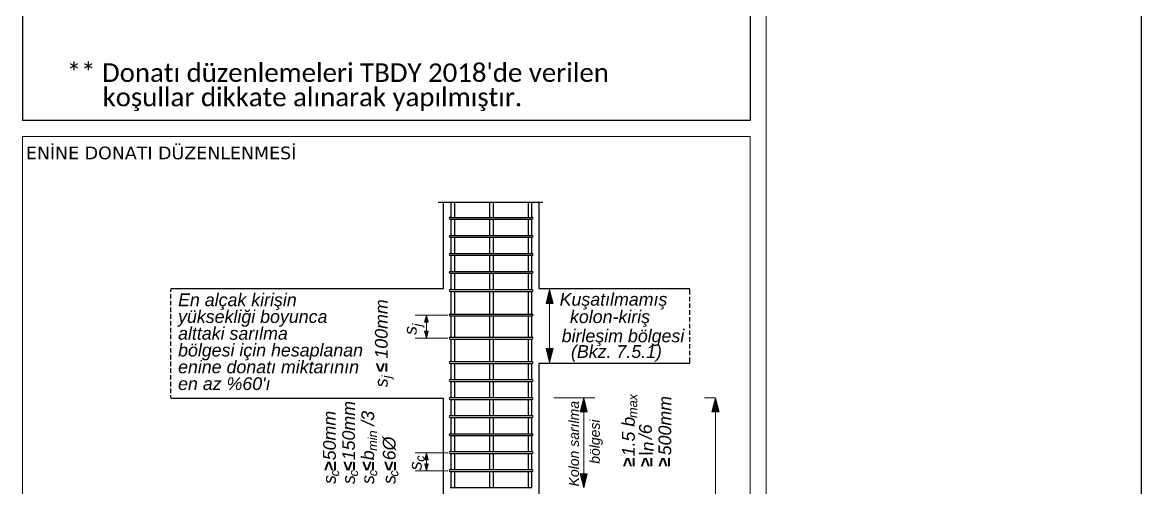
# Model space of a CAD drawing. Header units: millimetres. Extents: x 2232 to 85269, y -3593 to 5869.
# Drawn here: x 67031.8 to 67447.1, y -639.7 to -467 of the extents above; entities that cross this region are included whole.
import ezdxf

# ---------------------------------------------------------------- set-up
doc = ezdxf.new("R2010")
doc.units = ezdxf.units.MM
doc.layers.add('Standart', color=7, linetype='Continuous')
doc.styles.add('arialitalic_1_0', font='ariali.ttf', dxfattribs={"height": 0.2})
doc.styles.add('calibri_1_18', font='calibri.ttf', dxfattribs={"height": 0.2})
doc.styles.add('mistral_1_0', font='MISTRAL.TTF', dxfattribs={"height": 0.2})
doc.styles.add('symbolbold_1_0', font='', dxfattribs={"height": 0.2})
doc.styles.add('verdana_1_18', font='verdana.ttf', dxfattribs={"height": 0.2})
doc.styles.get('symbolbold_1_0').set_extended_font_data('Symbol', bold=True)

msp = doc.modelspace()

# ---------------------------------------------------------------- hatches: boundary and pattern name
at = {"layer": 'Standart', "linetype": 'Continuous', "lineweight": 5}
for points in [[(67227.46, -566.15), (67226.12, -571.33), (67228.81, -571.33)], [(67181.72, -575.61), (67181.05, -578.2), (67182.39, -578.2)], [(67181.72, -584.21), (67181.05, -581.62), (67182.39, -581.62)], [(67227.46, -593.2), (67226.12, -588.02), (67228.81, -588.02)], [(67240.1, -606.3), (67238.76, -611.47), (67241.44, -611.47)], [(67288.96, -606.3), (67287.62, -611.47), (67290.3, -611.47)], [(67181.78, -626.7), (67181.11, -629.29), (67182.45, -629.29)], [(67181.78, -633.41), (67181.11, -630.82), (67182.45, -630.82)], [(67240.1, -639.71), (67238.76, -634.54), (67241.44, -634.54)]]:
    msp.add_hatch(color=1, dxfattribs=at).paths.add_polyline_path(points)

# ---------------------------------------------------------------- linework, layer by layer
msp.add_line((67447.09, -3593.4), (67447.09, 906.6))
at = {"layer": 'Standart', "color": 250, "linetype": 'Continuous', "lineweight": 5}
for points in [[(67307.84, -1747.64), (67307.84, 96.79)], [(67031.84, -509.37), (67031.84, -919.85)], [(67301.84, -509.37), (67031.84, -509.37)], [(67301.84, -509.37), (67301.84, -919.85)]]:
    msp.add_lwpolyline(points, dxfattribs=at)
at = {"layer": 'Standart', "color": 254, "linetype": 'Continuous', "lineweight": -3}
for points in [[(67031.84, -200.9), (67031.84, -503.37)], [(67301.84, -200.9), (67301.84, -503.37)], [(67301.84, -503.37), (67031.84, -503.37)], [(67186.12, -533.68), (67224.9, -533.68)], [(67190.85, -533.68), (67190.85, -539.35)], [(67192.14, -533.68), (67192.14, -539.35)], [(67205.2, -533.68), (67205.2, -539.35)], [(67206.49, -533.76), (67206.49, -539.35)], [(67219.47, -533.68), (67219.47, -539.35)], [(67220.7, -533.68), (67220.7, -539.35)], [(67190.51, -539.35), (67221.03, -539.35)], [(67190.51, -540.04), (67221.03, -540.04)], [(67190.85, -540.04), (67190.85, -546.05)], [(67192.14, -540.04), (67192.14, -546.05)], [(67205.2, -540.04), (67205.2, -546.05)], [(67206.49, -540.04), (67206.49, -546.05)], [(67219.47, -540.04), (67219.47, -546.05)], [(67220.7, -540.04), (67220.7, -546.05)], [(67190.51, -546.05), (67221.03, -546.05)], [(67190.51, -546.74), (67221.03, -546.74)], [(67190.85, -546.74), (67190.85, -552.77)], [(67192.14, -546.74), (67192.14, -552.77)], [(67205.2, -546.74), (67205.2, -552.77)], [(67206.49, -546.74), (67206.49, -552.77)], [(67219.47, -546.74), (67219.47, -552.77)], [(67220.7, -546.74), (67220.7, -552.77)], [(67190.51, -552.75), (67221.03, -552.75)], [(67190.51, -553.44), (67221.03, -553.44)], [(67190.85, -553.44), (67190.85, -559.42)], [(67192.14, -553.44), (67192.14, -559.42)], [(67205.2, -553.44), (67205.2, -559.42)], [(67206.49, -553.44), (67206.49, -559.42)], [(67219.47, -553.44), (67219.47, -559.42)], [(67220.7, -553.44), (67220.7, -559.42)], [(67190.51, -559.42), (67221.03, -559.42)], [(67190.51, -560.12), (67221.03, -560.12)], [(67190.85, -560.12), (67190.85, -566.15)], [(67192.14, -560.12), (67192.14, -566.15)], [(67205.2, -560.12), (67205.2, -566.15)], [(67206.49, -560.12), (67206.49, -566.15)], [(67219.47, -560.12), (67219.47, -566.15)], [(67220.7, -560.12), (67220.7, -566.15)], [(67086.89, -566.96), (67086.89, -566.15)], [(67086.89, -569.5), (67086.89, -567.8)], [(67190.51, -566.12), (67221.03, -566.12)], [(67190.51, -566.82), (67221.03, -566.82)], [(67190.85, -566.82), (67190.85, -575.28)], [(67192.14, -566.82), (67192.14, -575.28)], [(67205.2, -566.82), (67205.2, -575.28)], [(67206.49, -566.82), (67206.49, -575.28)], [(67219.47, -566.82), (67219.47, -575.28)], [(67220.7, -566.82), (67220.7, -575.28)], [(67279.47, -567.99), (67279.47, -566.15)], [(67279.47, -570.48), (67279.47, -568.8)], [(67086.89, -571.98), (67086.89, -570.31)], [(67086.89, -574.5), (67086.89, -572.85)], [(67279.47, -572.99), (67279.47, -571.34)], [(67086.89, -577.04), (67086.89, -575.33)], [(67190.51, -575.25), (67221.03, -575.25)], [(67190.51, -575.95), (67221.03, -575.95)], [(67190.85, -575.95), (67190.85, -583.85)], [(67192.14, -575.95), (67192.14, -583.85)], [(67205.2, -575.95), (67205.2, -583.85)], [(67206.49, -575.95), (67206.49, -583.85)], [(67219.47, -575.95), (67219.47, -583.85)], [(67220.7, -575.95), (67220.7, -583.85)], [(67279.47, -575.53), (67279.47, -573.83)], [(67279.47, -577.99), (67279.47, -576.34)], [(67086.89, -579.49), (67086.89, -577.85)], [(67086.89, -582.03), (67086.89, -580.33)], [(67279.47, -580.53), (67279.47, -578.82)], [(67086.89, -584.52), (67086.89, -582.84)], [(67086.89, -587.03), (67086.89, -585.38)], [(67190.51, -583.85), (67221.03, -583.85)], [(67190.51, -584.55), (67221.03, -584.55)], [(67190.85, -584.55), (67190.85, -592.87)], [(67192.14, -584.55), (67192.14, -592.87)], [(67205.2, -584.55), (67205.2, -592.87)], [(67206.49, -584.55), (67206.49, -592.87)], [(67219.47, -584.55), (67219.47, -592.87)], [(67220.7, -584.55), (67220.7, -592.87)], [(67279.47, -583.01), (67279.47, -581.36)], [(67279.47, -585.52), (67279.47, -583.88)], [(67086.89, -589.57), (67086.89, -587.87)], [(67279.47, -588.06), (67279.47, -586.36)], [(67279.47, -590.55), (67279.47, -588.87)], [(67086.89, -592.06), (67086.89, -590.38)], [(67086.89, -594.57), (67086.89, -592.87)], [(67190.51, -592.87), (67221.03, -592.87)], [(67190.51, -593.56), (67221.03, -593.56)], [(67190.85, -593.56), (67190.85, -599.57)], [(67192.14, -593.56), (67192.14, -599.57)], [(67205.2, -593.56), (67205.2, -599.57)], [(67206.49, -593.56), (67206.49, -599.57)], [(67219.47, -593.56), (67219.47, -599.57)], [(67220.7, -593.56), (67220.7, -599.57)], [(67279.47, -593.2), (67279.47, -591.36)], [(67086.89, -597.05), (67086.89, -595.41)], [(67086.89, -599.57), (67086.89, -597.92)], [(67086.89, -602.11), (67086.89, -600.4)], [(67190.51, -599.57), (67221.03, -599.57)], [(67190.51, -600.27), (67221.03, -600.27)], [(67190.85, -600.27), (67190.85, -606.21)], [(67192.14, -600.27), (67192.14, -606.21)], [(67205.2, -600.27), (67205.2, -606.21)], [(67206.49, -600.27), (67206.49, -606.21)], [(67219.47, -600.27), (67219.47, -606.21)], [(67220.7, -600.27), (67220.7, -606.21)], [(67086.89, -604.59), (67086.89, -602.92)], [(67086.89, -606.3), (67086.89, -605.4)], [(67190.51, -606.21), (67221.03, -606.21)], [(67190.51, -606.91), (67221.03, -606.91)], [(67190.85, -606.91), (67190.85, -612.91)], [(67192.14, -606.91), (67192.14, -612.91)], [(67205.2, -606.91), (67205.2, -612.91)], [(67206.49, -606.91), (67206.49, -612.91)], [(67219.47, -606.91), (67219.47, -612.91)], [(67220.7, -606.91), (67220.7, -612.91)], [(67228.96, -606.3), (67229.02, -606.3)], [(67190.51, -612.91), (67221.03, -612.91)], [(67190.51, -613.61), (67221.03, -613.61)], [(67190.85, -613.61), (67190.85, -619.64)], [(67192.14, -613.61), (67192.14, -619.64)], [(67205.2, -613.61), (67205.2, -619.64)], [(67206.49, -613.61), (67206.49, -619.64)], [(67219.47, -613.61), (67219.47, -619.64)], [(67220.7, -613.61), (67220.7, -619.64)], [(67190.51, -619.64), (67221.03, -619.64)], [(67190.51, -620.34), (67221.03, -620.34)], [(67190.85, -620.34), (67190.85, -626.29)], [(67192.14, -620.34), (67192.14, -626.29)], [(67205.2, -620.34), (67205.2, -626.29)], [(67206.49, -620.34), (67206.49, -626.29)], [(67219.47, -620.34), (67219.47, -626.29)], [(67220.7, -620.34), (67220.7, -626.29)], [(67190.51, -626.29), (67221.03, -626.29)], [(67190.51, -626.98), (67221.03, -626.98)], [(67190.85, -626.98), (67190.85, -632.99)], [(67192.14, -626.98), (67192.14, -632.99)], [(67205.2, -626.98), (67205.2, -632.99)], [(67206.49, -626.98), (67206.49, -632.99)], [(67219.47, -626.98), (67219.47, -632.99)], [(67220.7, -626.98), (67220.7, -632.99)], [(67190.51, -632.99), (67221.03, -632.99)], [(67190.51, -633.68), (67221.03, -633.68)], [(67190.85, -633.68), (67190.85, -639.66)], [(67192.14, -633.68), (67192.14, -639.66)], [(67205.2, -633.68), (67205.2, -639.66)], [(67206.49, -633.68), (67206.49, -639.66)], [(67219.47, -633.68), (67219.47, -639.66)], [(67220.7, -633.68), (67220.7, -639.66)], [(67190.51, -639.66), (67221.03, -639.66)]]:
    msp.add_lwpolyline(points, dxfattribs=at)
at = {"layer": 'Standart', "color": 159, "linetype": 'Continuous', "lineweight": -3}
for points in [[(67188.09, -565.79), (67188.09, -533.68)], [(67223.46, -533.68), (67223.46, -565.79)], [(67086.89, -565.79), (67188.09, -565.79)], [(67223.46, -565.79), (67279.47, -565.79)], [(67279.47, -593.56), (67223.46, -593.56)], [(67223.46, -593.56), (67223.46, -807.26)], [(67188.09, -606.63), (67086.89, -606.63)], [(67188.09, -807.26), (67188.09, -606.63)]]:
    msp.add_lwpolyline(points, dxfattribs=at)
at = {"layer": 'Standart', "color": 1, "linetype": 'Continuous', "lineweight": 5}
for points in [[(67227.46, -566.15), (67226.12, -571.33)], [(67227.41, -568.13), (67227.41, -591.22)], [(67227.46, -566.15), (67228.81, -571.33)], [(67226.12, -571.33), (67228.81, -571.33)], [(67189.71, -575.61), (67177.59, -575.61)], [(67181.72, -575.61), (67181.05, -578.2)], [(67181.72, -584.21), (67181.72, -575.61)], [(67181.72, -575.61), (67182.39, -578.2)], [(67181.05, -578.2), (67182.39, -578.2)], [(67189.71, -584.21), (67177.59, -584.21)], [(67181.72, -584.21), (67181.05, -581.62)], [(67181.05, -581.62), (67182.39, -581.62)], [(67181.72, -584.21), (67182.39, -581.62)], [(67227.46, -593.2), (67226.12, -588.02)], [(67226.12, -588.02), (67228.81, -588.02)], [(67227.46, -593.2), (67228.81, -588.02)], [(67229.02, -606.3), (67244.21, -606.3)], [(67240.1, -606.3), (67238.76, -611.47)], [(67240.1, -606.3), (67241.44, -611.47)], [(67240.1, -639.71), (67240.1, -606.3)], [(67288.9, -606.3), (67284.88, -606.3)], [(67288.96, -606.3), (67287.62, -611.47)], [(67288.9, -807.26), (67288.96, -606.3)], [(67288.96, -606.3), (67290.3, -611.47)], [(67238.76, -611.47), (67241.44, -611.47)], [(67287.62, -611.47), (67290.3, -611.47)], [(67189.71, -626.7), (67177.59, -626.7)], [(67181.78, -626.7), (67181.11, -629.29)], [(67181.78, -626.7), (67182.45, -629.29)], [(67181.11, -629.29), (67182.45, -629.29)], [(67181.78, -633.41), (67181.11, -630.82)], [(67181.11, -630.82), (67182.45, -630.82)], [(67181.72, -631.42), (67181.72, -628.69)], [(67181.78, -633.41), (67182.45, -630.82)], [(67189.71, -633.41), (67177.59, -633.41)], [(67240.1, -639.71), (67238.76, -634.54)], [(67238.76, -634.54), (67241.44, -634.54)], [(67240.1, -639.71), (67241.44, -634.54)]]:
    msp.add_lwpolyline(points, dxfattribs=at)
at = {"layer": 'Standart', "color": 254, "linetype": 'Continuous', "lineweight": -3}
for centre, start, end in [((67190.58, -539.69), 99.8531, 260.1469), ((67220.97, -539.69), 279.8531, 80.1469), ((67190.58, -546.4), 99.8531, 260.1469), ((67220.97, -546.4), 279.8531, 80.1469), ((67190.58, -553.1), 99.8531, 260.1469), ((67220.97, -553.1), 279.8531, 80.1469), ((67190.58, -559.77), 99.8531, 260.1469), ((67220.97, -559.77), 279.8531, 80.1469), ((67190.58, -566.47), 99.8531, 260.1469), ((67220.97, -566.47), 279.8531, 80.1469), ((67190.58, -575.6), 99.8531, 260.1469), ((67220.97, -575.6), 279.8531, 80.1469), ((67190.58, -584.2), 99.8531, 260.1469), ((67220.97, -584.2), 279.8531, 80.1469), ((67190.58, -593.22), 99.8531, 260.1469), ((67220.97, -593.22), 279.8531, 80.1469), ((67190.58, -599.92), 99.8531, 260.1469), ((67220.97, -599.92), 279.8531, 80.1469), ((67190.58, -606.56), 99.8531, 260.1469), ((67220.97, -606.56), 279.8531, 80.1469), ((67190.58, -613.26), 99.8531, 260.1469), ((67220.97, -613.26), 279.8531, 80.1469), ((67190.58, -619.99), 99.8531, 260.1469), ((67220.97, -619.99), 279.8531, 80.1469), ((67190.58, -626.63), 99.8531, 260.1469), ((67220.97, -626.63), 279.8531, 80.1469), ((67190.58, -633.34), 99.8531, 260.1469), ((67220.97, -633.34), 279.8531, 80.1469)]:
    msp.add_arc(centre, 0.354, start, end, dxfattribs=at)

# ---------------------------------------------------------------- texts
at = {"layer": 'Standart', "color": 254, "linetype": 'Continuous', "lineweight": 5}
for s, height, style, p in [("** Donatı düzenlemeleri TBDY 2018'de verilen ", 6.8571, 'calibri_1_18', (67048.31, -489.08)), ('koşullar dikkate alınarak yapılmıştır.', 6.8571, 'calibri_1_18', (67061.61, -498.13)), ('En alçak kirişin', 4.725, 'arialitalic_1_0', (67089.61, -572.32)), ('yüksekliği boyunca', 4.725, 'arialitalic_1_0', (67089.61, -578.54)), ('alttaki sarılma', 4.725, 'arialitalic_1_0', (67089.61, -584.77)), ('bölgesi için hesaplanan', 4.725, 'arialitalic_1_0', (67089.61, -590.99)), ('enine donatı miktarının', 4.725, 'arialitalic_1_0', (67089.61, -597.22)), ("en az %60'ı", 4.725, 'arialitalic_1_0', (67089.61, -603.44))]:
    msp.add_text(s, height=height, dxfattribs=dict(at, style=style)).set_placement(p)
at = {"layer": 'Standart', "color": 1, "linetype": 'Continuous', "lineweight": 5, "style": 'verdana_1_18'}
msp.add_text('ENİNE DONATI DÜZENLENMESİ', height=4.7143, dxfattribs=at).set_placement((67033.14, -517.8))
at = {"layer": 'Standart', "color": 254, "linetype": 'Continuous', "lineweight": -3, "style": 'arialitalic_1_0'}
for s, p in [('Kuşatılmamış', (67231.16, -572.14)), ('kolon-kiriş', (67235.01, -578.58)), ('birleşim bölgesi', (67231.94, -585.7)), ('(Bkz. 7.5.1)', (67235.37, -591.51))]:
    msp.add_text(s, height=4.725, dxfattribs=at).set_placement(p)
at = {"layer": 'Standart', "color": 254, "linetype": 'Continuous', "lineweight": 5}
for s, height, style, p in [('s    100mm', 4.725, 'arialitalic_1_0', (67167.37, -602.42)), ('s', 4.72, 'arialitalic_1_0', (67178.12, -582.99)), ('j', 3.37, 'arialitalic_1_0', (67179.97, -579.84)), ('max', 3.375, 'arialitalic_1_0', (67259.96, -613.82)), ('500mm', 4.725, 'arialitalic_1_0', (67272.57, -627.67)), ('s   150mm', 4.725, 'arialitalic_1_0', (67155.22, -638.32)), ('Kolon sarılma', 3.7125, 'arialitalic_1_0', (67238.33, -639.21)), ('s   50mm', 4.725, 'arialitalic_1_0', (67148.13, -638.32)), ('s   b     /3', 4.725, 'arialitalic_1_0', (67162.34, -638.32)), ('bölgesi', 3.712, 'arialitalic_1_0', (67246.07, -630.81)), ('1.5 b', 4.725, 'arialitalic_1_0', (67259.05, -628.06)), ('min', 3.375, 'arialitalic_1_0', (67163.44, -626.01)), ('/6', 4.725, 'arialitalic_1_0', (67265.36, -621.67)), ('n', 4.72, 'arialitalic_1_0', (67266.09, -626.23)), ('l', 4.72, 'mistral_1_0', (67265.64, -627.68)), ('c', 3.37, 'arialitalic_1_0', (67149.36, -635.47)), ('c', 3.37, 'arialitalic_1_0', (67156.35, -635.5)), ('c', 3.37, 'arialitalic_1_0', (67163.49, -635.42))]:
    msp.add_text(s, height=height, rotation=90, dxfattribs=dict(at, style=style)).set_placement(p)
at = {"layer": 'Standart', "color": 254, "linetype": 'Continuous', "lineweight": -3}
for s, height, style, p in [('£', 4.72, 'symbolbold_1_0', (67167.29, -596.83)), ('j', 3.37, 'arialitalic_1_0', (67168.6, -599.08)), ('s   6Ø', 4.725, 'arialitalic_1_0', (67170.29, -638.32)), ('³', 4.72, 'symbolbold_1_0', (67148.16, -633.4)), ('£', 4.72, 'symbolbold_1_0', (67155.3, -633.4)), ('£', 4.72, 'symbolbold_1_0', (67162.32, -633.4)), ('£', 4.72, 'symbolbold_1_0', (67170.43, -633.4)), ('s', 4.72, 'arialitalic_1_0', (67179.99, -633.22)), ('c', 3.37, 'arialitalic_1_0', (67181.02, -630.05)), ('³', 4.72, 'symbolbold_1_0', (67259.02, -631.93)), ('³', 4.72, 'symbolbold_1_0', (67265.6, -631.93)), ('³', 4.72, 'symbolbold_1_0', (67272.16, -631.93)), ('c', 3.37, 'arialitalic_1_0', (67171.28, -635.6))]:
    msp.add_text(s, height=height, rotation=90, dxfattribs=dict(at, style=style)).set_placement(p)

doc.saveas('drawing.dxf')
